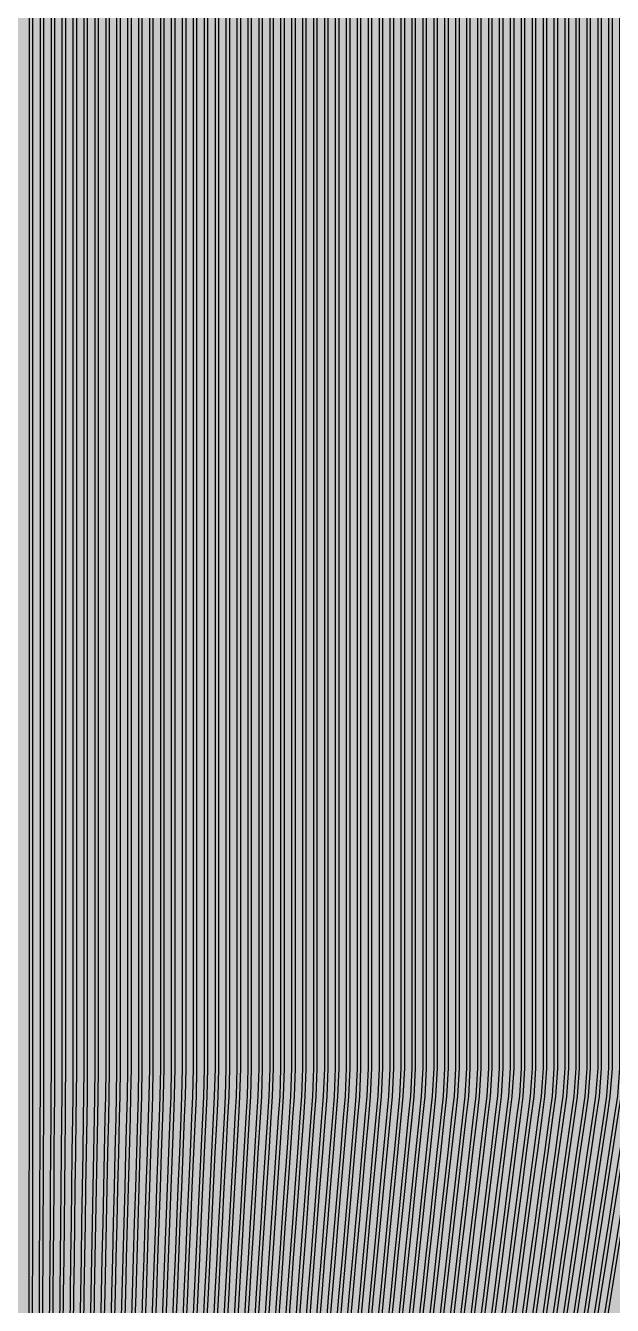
# Model space of a CAD drawing. Header units: metres. Extents: x -7231 to 10969, y -37556 to 1873.
# Drawn here: x 1869 to 2245, y -17775 to -16956 of the extents above; entities that cross this region are included whole.
import ezdxf

# ---------------------------------------------------------------- set-up
doc = ezdxf.new("R2010")
doc.units = ezdxf.units.M
for name, color, linetype in [('Metal1', 4, 'CONTINUOUS'), ('Metal2', 3, 'CONTINUOUS'), ('Polyimide', 7, 'CONTINUOUS')]:
    doc.layers.add(name, color=color, linetype=linetype)

msp = doc.modelspace()

# ---------------------------------------------------------------- hatches: boundary and pattern name
at = {"layer": 'Polyimide'}
msp.add_hatch(color=7, dxfattribs=at).paths.add_polyline_path([(4065.69, -468), (4066.67, -501.99), (4068.51, -535.99), (4071.41, -569.99), (4075.54, -603.99), (4081.04, -637.99), (4088.01, -671.99), (4096.52, -705.98), (4106.62, -739.98), (4118.33, -773.98), (4131.63, -807.98), (4146.49, -841.98), (4162.87, -875.98), (4180.68, -909.97), (4199.83, -943.97), (4220.22, -977.97), (4241.73, -1011.97), (4264.21, -1045.97), (4287.52, -1079.96), (4311.51, -1113.96), (4336.01, -1147.96), (4360.86, -1181.96), (4385.88, -1215.96), (4410.89, -1249.96), (4435.74, -1283.95), (4460.24, -1317.95), (4484.23, -1351.95), (4507.54, -1385.95), (4530.02, -1419.95), (4551.53, -1453.94), (4571.92, -1487.94), (4591.07, -1521.94), (4608.88, -1555.94), (4625.26, -1589.94), (4640.12, -1623.94), (4653.42, -1657.93), (4665.13, -1691.93), (4675.23, -1725.93), (4683.74, -1759.93), (4690.71, -1793.93), (4696.21, -1827.93), (4700.34, -1861.92), (4703.24, -1895.92), (4705.08, -1929.92), (4706.06, -1963.92), (4706.44, -1997.92), (4706.5, -2031.91), (4706.5, -4793.02), (4709.95, -4838.39), (4720.22, -4882.71), (4737.08, -4924.98), (4760.13, -4964.2), (4788.85, -4999.49), (4822.58, -5030.03), (4860.53, -5055.12), (4901.85, -5074.18), (4901.85, -5074.18), (4970.68, -5105.23), (5034.7, -5145.26), (5092.76, -5193.54), (5143.8, -5249.19), (5186.89, -5311.2), (5221.24, -5378.44), (5246.23, -5449.69), (5261.41, -5523.66), (5266.5, -5599), (5261.41, -5674.34), (5246.23, -5748.31), (5221.24, -5819.56), (5186.89, -5886.8), (5143.8, -5948.81), (5092.76, -6004.46), (5034.7, -6052.74), (4970.68, -6092.77), (4901.85, -6123.82), (4860.53, -6142.88), (4822.58, -6167.97), (4788.85, -6198.51), (4760.13, -6233.8), (4737.08, -6273.02), (4720.22, -6315.29), (4709.95, -6359.61), (4706.5, -6404.98), (4706.5, -9221.52), (4709.95, -9266.88), (4720.22, -9311.21), (4737.08, -9353.47), (4760.13, -9392.7), (4788.85, -9427.98), (4822.58, -9458.52), (4860.53, -9483.61), (4901.85, -9502.67), (4970.68, -9533.72), (5034.7, -9573.75), (5092.76, -9622.03), (5143.8, -9677.68), (5186.89, -9739.69), (5221.24, -9806.94), (5246.23, -9878.19), (5261.41, -9952.16), (5266.5, -10027.49), (5261.41, -10102.83), (5246.23, -10176.8), (5221.24, -10248.05), (5186.89, -10315.3), (5143.8, -10377.31), (5092.76, -10432.96), (5034.7, -10481.24), (4970.68, -10521.27), (4901.85, -10552.32), (4860.53, -10571.38), (4822.58, -10596.46), (4788.85, -10627), (4760.13, -10662.29), (4737.08, -10701.52), (4720.22, -10743.78), (4709.95, -10788.1), (4706.5, -10833.47), (4706.5, -13650.01), (4709.95, -13695.38), (4720.22, -13739.7), (4737.08, -13781.96), (4760.13, -13821.19), (4788.85, -13856.48), (4822.58, -13887.02), (4860.53, -13912.11), (4901.85, -13931.17), (4970.68, -13962.22), (5034.7, -14002.25), (5092.76, -14050.53), (5143.8, -14106.18), (5186.89, -14168.19), (5221.24, -14235.43), (5246.23, -14306.68), (5261.41, -14380.65), (5266.5, -14455.99), (5261.41, -14531.33), (5246.23, -14605.29), (5221.24, -14676.55), (5186.89, -14743.79), (5143.8, -14805.8), (5092.76, -14861.45), (5034.7, -14909.73), (4970.68, -14949.76), (4901.85, -14980.81), (4860.53, -14999.87), (4822.58, -15024.96), (4788.85, -15055.5), (4760.13, -15090.79), (4737.08, -15130.01), (4720.22, -15172.27), (4709.95, -15216.6), (4706.5, -15261.97), (4706.5, -15455.99), (4720.95, -15750.04), (4764.14, -16041.26), (4835.68, -16326.84), (4934.86, -16604.04), (5060.74, -16870.18), (5212.09, -17122.7), (5387.47, -17359.17), (5585.18, -17577.31), (5803.32, -17775.02), (6039.79, -17950.4), (6292.31, -18101.75), (6558.45, -18227.63), (6835.65, -18326.81), (7121.23, -18398.34), (7412.45, -18441.54), (7706.5, -18455.99), (9969.01, -18455.99), (10047.42, -18459.84), (10125.08, -18471.36), (10201.23, -18490.44), (10275.15, -18516.89), (10346.12, -18550.45), (10413.46, -18590.81), (10476.52, -18637.58), (10534.69, -18690.3), (10587.41, -18748.47), (10634.18, -18811.53), (10674.54, -18878.87), (10708.11, -18949.84), (10734.56, -19023.76), (10753.63, -19099.92), (10765.15, -19177.58), (10769.01, -19255.99), (10769.01, -20895.8), (10730.24, -20951.41), (10694.6, -21009.08), (10662.21, -21068.63), (10633.17, -21129.89), (10607.55, -21192.66), (10585.45, -21256.74), (10566.93, -21321.96), (10552.05, -21388.09), (10540.84, -21454.95), (10533.35, -21522.33), (10529.6, -21590.02), (10529.6, -21657.81), (10533.35, -21725.5), (10540.84, -21792.87), (10552.05, -21859.73), (10566.93, -21925.87), (10585.45, -21991.08), (10607.55, -22055.17), (10633.17, -22117.94), (10662.21, -22179.19), (10694.6, -22238.74), (10730.24, -22296.41), (10769.01, -22352.03), (10769.01, -32454.24), (10728.74, -32510.49), (10691.72, -32568.92), (10658.05, -32629.35), (10627.85, -32691.58), (10601.2, -32755.42), (10578.21, -32820.67), (10558.93, -32887.1), (10543.44, -32954.52), (10531.77, -33022.71), (10523.97, -33091.44), (10520.07, -33160.51), (10520.07, -33229.69), (10523.97, -33298.75), (10531.77, -33367.49), (10543.44, -33435.67), (10558.93, -33503.09), (10578.21, -33569.53), (10601.2, -33634.77), (10627.85, -33698.61), (10658.05, -33760.85), (10691.72, -33821.28), (10728.74, -33879.71), (10769.01, -33935.96), (10769.01, -36556), (10765.15, -36634.41), (10753.63, -36712.07), (10734.56, -36788.23), (10708.11, -36862.15), (10674.54, -36933.12), (10634.18, -37000.46), (10587.41, -37063.51), (10534.69, -37121.69), (10476.52, -37174.41), (10413.46, -37221.18), (10346.12, -37261.54), (10275.15, -37295.1), (10201.23, -37321.55), (10125.08, -37340.63), (10047.42, -37352.15), (9969.01, -37356), (-6231.01, -37356), (-6309.42, -37352.15), (-6387.08, -37340.63), (-6463.23, -37321.55), (-6537.15, -37295.1), (-6608.12, -37261.54), (-6675.46, -37221.18), (-6738.52, -37174.41), (-6796.69, -37121.69), (-6849.41, -37063.51), (-6896.18, -37000.46), (-6936.54, -36933.12), (-6970.11, -36862.15), (-6996.56, -36788.23), (-7015.63, -36712.07), (-7027.15, -36634.41), (-7031.01, -36556), (-7031.01, -33936), (-6990.74, -33879.75), (-6953.7, -33821.31), (-6920.03, -33760.88), (-6889.82, -33698.64), (-6863.18, -33634.8), (-6840.18, -33569.55), (-6820.9, -33503.11), (-6805.4, -33435.69), (-6793.74, -33367.49), (-6785.94, -33298.75), (-6782.03, -33229.68), (-6782.03, -33160.5), (-6785.94, -33091.43), (-6793.74, -33022.69), (-6805.4, -32954.5), (-6820.9, -32887.07), (-6840.18, -32820.63), (-6863.18, -32755.39), (-6889.82, -32691.54), (-6920.03, -32629.3), (-6953.7, -32568.87), (-6990.74, -32510.43), (-7031.01, -32454.18), (-7031.01, -22364.83), (-6990.74, -22308.58), (-6953.7, -22250.14), (-6920.03, -22189.71), (-6889.82, -22127.47), (-6863.18, -22063.62), (-6840.18, -21998.38), (-6820.9, -21931.94), (-6805.4, -21864.51), (-6793.74, -21796.32), (-6785.94, -21727.58), (-6782.03, -21658.51), (-6782.03, -21589.33), (-6785.94, -21520.26), (-6793.74, -21451.52), (-6805.4, -21383.32), (-6820.9, -21315.9), (-6840.18, -21249.46), (-6863.18, -21184.21), (-6889.82, -21120.37), (-6920.03, -21058.13), (-6953.7, -20997.7), (-6990.74, -20939.26), (-7031.01, -20883.01), (-7031.01, -19255.99), (-7027.15, -19177.58), (-7015.63, -19099.92), (-6996.56, -19023.76), (-6970.11, -18949.84), (-6936.54, -18878.87), (-6896.18, -18811.53), (-6849.41, -18748.47), (-6796.69, -18690.3), (-6738.52, -18637.58), (-6675.46, -18590.81), (-6608.12, -18550.45), (-6537.15, -18516.89), (-6463.23, -18490.44), (-6387.08, -18471.36), (-6309.42, -18459.84), (-6231.01, -18455.99), (-3968.5, -18455.99), (-3674.45, -18441.54), (-3383.23, -18398.34), (-3097.65, -18326.81), (-2820.45, -18227.63), (-2554.31, -18101.75), (-2301.79, -17950.4), (-2065.32, -17775.02), (-1847.18, -17577.31), (-1649.47, -17359.17), (-1474.09, -17122.7), (-1322.74, -16870.18), (-1196.86, -16604.04), (-1097.68, -16326.84), (-1026.14, -16041.26), (-982.95, -15750.04), (-968.5, -15455.99), (-968.5, -15261.97), (-971.95, -15216.6), (-982.22, -15172.27), (-999.08, -15130.01), (-1022.13, -15090.79), (-1050.85, -15055.5), (-1084.58, -15024.96), (-1122.53, -14999.87), (-1163.85, -14980.81), (-1232.68, -14949.76), (-1296.7, -14909.73), (-1354.76, -14861.45), (-1405.8, -14805.8), (-1448.89, -14743.79), (-1483.24, -14676.55), (-1508.23, -14605.29), (-1523.41, -14531.33), (-1528.5, -14455.99), (-1523.41, -14380.65), (-1508.23, -14306.68), (-1483.24, -14235.43), (-1448.89, -14168.19), (-1405.8, -14106.18), (-1354.76, -14050.53), (-1296.7, -14002.25), (-1232.68, -13962.22), (-1163.85, -13931.17), (-1122.53, -13912.11), (-1084.58, -13887.02), (-1050.85, -13856.48), (-1022.13, -13821.19), (-999.08, -13781.96), (-982.22, -13739.7), (-971.95, -13695.38), (-968.5, -13650.01), (-968.5, -12309.64), (-971.95, -12264.27), (-982.22, -12219.94), (-999.08, -12177.68), (-1022.13, -12138.46), (-1050.85, -12103.17), (-1084.58, -12072.63), (-1122.53, -12047.54), (-1163.85, -12028.48), (-1232.68, -11997.43), (-1296.7, -11957.4), (-1354.76, -11909.12), (-1405.8, -11853.47), (-1448.89, -11791.46), (-1483.24, -11724.22), (-1508.23, -11652.96), (-1523.41, -11579), (-1528.5, -11503.66), (-1523.41, -11428.32), (-1508.23, -11354.35), (-1483.24, -11283.1), (-1448.89, -11215.86), (-1405.8, -11153.85), (-1354.76, -11098.2), (-1296.7, -11049.92), (-1232.68, -11009.89), (-1163.85, -10978.84), (-1122.53, -10959.78), (-1084.58, -10934.69), (-1050.85, -10904.15), (-1022.13, -10868.86), (-999.08, -10829.63), (-982.22, -10787.37), (-971.95, -10743.05), (-968.5, -10697.68), (-968.5, -9357.31), (-971.95, -9311.94), (-982.22, -9267.62), (-999.08, -9225.35), (-1022.13, -9186.13), (-1050.85, -9150.84), (-1084.58, -9120.3), (-1122.53, -9095.21), (-1163.85, -9076.15), (-1163.85, -9076.15), (-1232.68, -9045.1), (-1296.7, -9005.07), (-1354.76, -8956.79), (-1405.8, -8901.14), (-1448.89, -8839.13), (-1483.24, -8771.89), (-1508.23, -8700.64), (-1523.41, -8626.67), (-1528.5, -8551.33), (-1523.41, -8475.99), (-1508.23, -8402.02), (-1483.24, -8330.77), (-1448.89, -8263.53), (-1405.8, -8201.52), (-1354.76, -8145.87), (-1296.7, -8097.59), (-1232.68, -8057.56), (-1163.85, -8026.51), (-1163.85, -8026.51), (-1122.53, -8007.45), (-1084.58, -7982.36), (-1050.85, -7951.82), (-1022.13, -7916.53), (-999.08, -7877.31), (-982.22, -7835.04), (-971.95, -7790.72), (-968.5, -7745.35), (-968.5, -6404.98), (-971.95, -6359.61), (-982.22, -6315.29), (-999.08, -6273.02), (-1022.13, -6233.8), (-1050.85, -6198.51), (-1084.58, -6167.97), (-1122.53, -6142.88), (-1163.85, -6123.82), (-1163.85, -6123.82), (-1232.68, -6092.77), (-1296.7, -6052.74), (-1354.76, -6004.46), (-1405.8, -5948.81), (-1448.89, -5886.8), (-1483.24, -5819.56), (-1508.23, -5748.31), (-1523.41, -5674.34), (-1528.5, -5599), (-1523.41, -5523.66), (-1508.23, -5449.69), (-1483.24, -5378.44), (-1448.89, -5311.2), (-1405.8, -5249.19), (-1354.76, -5193.54), (-1296.7, -5145.26), (-1232.68, -5105.23), (-1163.85, -5074.18), (-1163.85, -5074.18), (-1122.53, -5055.12), (-1084.58, -5030.03), (-1050.85, -4999.49), (-1022.13, -4964.2), (-999.08, -4924.98), (-982.22, -4882.71), (-971.95, -4838.39), (-968.5, -4793.02), (-968.5, -2031.91), (-968.44, -1997.92), (-968.06, -1963.92), (-967.05, -1929.92), (-965.18, -1895.92), (-962.22, -1861.92), (-958.01, -1827.93), (-952.41, -1793.93), (-945.31, -1759.93), (-936.64, -1725.93), (-926.35, -1691.93), (-914.43, -1657.93), (-900.88, -1623.94), (-885.74, -1589.94), (-869.05, -1555.94), (-850.91, -1521.94), (-831.4, -1487.94), (-810.63, -1453.94), (-788.72, -1419.95), (-765.82, -1385.95), (-742.07, -1351.95), (-717.63, -1317.95), (-692.67, -1283.95), (-667.36, -1249.96), (-641.88, -1215.96), (-616.39, -1181.96), (-591.08, -1147.96), (-566.12, -1113.96), (-541.68, -1079.96), (-517.93, -1045.97), (-495.03, -1011.97), (-473.12, -977.97), (-452.35, -943.97), (-432.84, -909.97), (-414.7, -875.98), (-398.01, -841.98), (-382.87, -807.98), (-369.32, -773.98), (-357.4, -739.98), (-347.11, -705.98), (-338.44, -671.99), (-331.34, -637.99), (-325.74, -603.99), (-321.53, -569.99), (-318.57, -535.99), (-316.7, -501.99), (-315.69, -468), (-315.31, -434), (-315.25, -400), (-315.25, 401), (-315.25, 451), (-315.25, 1644), (-270.25, 1644), (-270.03, 1637.13), (-269.35, 1630.29), (-268.23, 1623.52), (-266.67, 1616.82), (-264.68, 1610.25), (-262.26, 1603.82), (-259.42, 1597.56), (-256.18, 1591.5), (-252.55, 1585.67), (-248.55, 1580.08), (-244.19, 1574.77), (-239.5, 1569.75), (-234.48, 1565.06), (-229.17, 1560.7), (-223.58, 1556.7), (-217.75, 1553.07), (-211.69, 1549.83), (-205.43, 1546.99), (-199, 1544.57), (-192.43, 1542.58), (-185.73, 1541.02), (-178.96, 1539.9), (-172.12, 1539.22), (-165.25, 1539), (-158.38, 1539.22), (-151.54, 1539.9), (-144.77, 1541.02), (-138.07, 1542.58), (-131.5, 1544.57), (-125.07, 1546.99), (-118.81, 1549.83), (-112.75, 1553.07), (-106.92, 1556.7), (-101.33, 1560.7), (-96.02, 1565.06), (-91, 1569.75), (-86.31, 1574.77), (-81.95, 1580.08), (-77.95, 1585.67), (-74.32, 1591.5), (-71.08, 1597.56), (-68.24, 1603.82), (-65.82, 1610.25), (-63.83, 1616.82), (-62.27, 1623.52), (-61.15, 1630.29), (-60.47, 1637.13), (-60.25, 1644), (1853, 1644), (1853, 1573), (3815.25, 1573), (3815.46, 1579.54), (3816.11, 1586.05), (3817.17, 1592.51), (3818.66, 1598.88), (3820.56, 1605.14), (3822.86, 1611.27), (3825.56, 1617.23), (3828.65, 1623), (3832.1, 1628.56), (3835.91, 1633.88), (3840.07, 1638.93), (3844.54, 1643.71), (3849.32, 1648.18), (3854.37, 1652.34), (3859.69, 1656.15), (3865.25, 1659.6), (3871.02, 1662.69), (3876.98, 1665.39), (3883.11, 1667.69), (3889.37, 1669.59), (3895.74, 1671.08), (3902.2, 1672.14), (3908.71, 1672.79), (3915.25, 1673), (3921.79, 1672.79), (3928.3, 1672.14), (3934.76, 1671.08), (3941.13, 1669.59), (3947.39, 1667.69), (3953.52, 1665.39), (3959.48, 1662.69), (3965.25, 1659.6), (3970.81, 1656.15), (3976.13, 1652.34), (3981.18, 1648.18), (3985.96, 1643.71), (3990.43, 1638.93), (3994.59, 1633.88), (3998.4, 1628.56), (4001.85, 1623), (4004.94, 1617.23), (4007.64, 1611.27), (4009.94, 1605.14), (4011.84, 1598.88), (4013.33, 1592.51), (4014.39, 1586.05), (4015.04, 1579.54), (4015.25, 1573), (4065.25, 1573), (4065.25, 451), (4065.25, 401), (4065.25, -400), (4065.31, -434), (4065.69, -468)])

# ---------------------------------------------------------------- linework, layer by layer
at = {"layer": 'Metal1'}
for points in [[(1871.28, -17789.42), (1871.31, -17766.92), (1871.34, -17744.42), (1871.37, -17721.92), (1871.4, -17699.42), (1871.44, -17676.91), (1871.47, -17654.41), (1871.49, -17640.91), (1871.5, -17622.91), (1871.5, -16631.91), (1873.5, -16631.91), (1873.5, -17622.91), (1873.49, -17640.92), (1873.47, -17654.42), (1873.44, -17676.92), (1873.4, -17699.42), (1873.37, -17721.92), (1873.34, -17744.42), (1873.31, -17766.92), (1873.28, -17789.42)], [(1884.39, -17789.41), (1884.55, -17766.91), (1884.71, -17744.41), (1884.86, -17721.91), (1885.02, -17699.41), (1885.18, -17676.91), (1885.34, -17654.41), (1885.44, -17640.91), (1885.5, -17622.91), (1885.5, -16631.91), (1887.5, -16631.91), (1887.5, -17622.92), (1887.44, -17640.92), (1887.34, -17654.42), (1887.18, -17676.92), (1887.02, -17699.42), (1886.86, -17721.92), (1886.71, -17744.43), (1886.55, -17766.93), (1886.39, -17789.43)], [(1897.5, -17789.41), (1897.78, -17766.91), (1898.07, -17744.41), (1898.36, -17721.9), (1898.64, -17699.4), (1898.93, -17676.9), (1899.21, -17654.4), (1899.39, -17640.91), (1899.5, -17622.91), (1899.5, -16631.91), (1901.5, -16631.91), (1901.5, -17622.92), (1901.39, -17640.92), (1901.21, -17654.43), (1900.93, -17676.93), (1900.64, -17699.43), (1900.36, -17721.93), (1900.07, -17744.43), (1899.78, -17766.93), (1899.5, -17789.43)], [(1910.61, -17789.4), (1911.02, -17766.9), (1911.43, -17744.4), (1911.85, -17721.9), (1912.26, -17699.4), (1912.67, -17676.9), (1913.09, -17654.4), (1913.33, -17640.9), (1913.5, -17622.91), (1913.5, -16631.91), (1915.5, -16631.91), (1915.5, -17622.92), (1915.33, -17640.93), (1915.09, -17654.43), (1914.67, -17676.93), (1914.26, -17699.44), (1913.85, -17721.94), (1913.43, -17744.44), (1913.02, -17766.94), (1912.61, -17789.44)], [(1923.72, -17789.4), (1924.26, -17766.89), (1924.8, -17744.39), (1925.34, -17721.89), (1925.88, -17699.39), (1926.42, -17676.89), (1926.96, -17654.39), (1927.28, -17640.9), (1927.5, -17622.91), (1927.5, -16631.91), (1929.5, -16631.91), (1929.5, -17622.92), (1929.28, -17640.93), (1928.96, -17654.44), (1928.42, -17676.94), (1927.88, -17699.44), (1927.34, -17721.94), (1926.8, -17744.44), (1926.26, -17766.94), (1925.72, -17789.44)], [(1936.83, -17789.39), (1937.5, -17766.89), (1938.16, -17744.39), (1938.83, -17721.89), (1939.5, -17699.39), (1940.17, -17676.89), (1940.83, -17654.39), (1941.23, -17640.89), (1941.5, -17622.9), (1941.5, -16631.91), (1943.5, -16631.91), (1943.5, -17622.92), (1943.23, -17640.94), (1942.83, -17654.45), (1942.16, -17676.95), (1941.5, -17699.45), (1940.83, -17721.95), (1940.16, -17744.45), (1939.49, -17766.95), (1938.83, -17789.45)], [(1949.94, -17789.38), (1950.73, -17766.88), (1951.53, -17744.38), (1952.32, -17721.88), (1953.12, -17699.38), (1953.91, -17676.88), (1954.71, -17654.38), (1955.18, -17640.89), (1955.5, -17622.9), (1955.5, -16631.91), (1957.5, -16631.91), (1957.5, -17622.92), (1957.18, -17640.94), (1956.7, -17654.45), (1955.91, -17676.95), (1955.12, -17699.45), (1954.32, -17721.95), (1953.53, -17744.45), (1952.73, -17766.95), (1951.94, -17789.45)], [(1963.05, -17789.38), (1963.97, -17766.88), (1964.89, -17744.38), (1965.81, -17721.88), (1966.74, -17699.38), (1967.66, -17676.88), (1968.58, -17654.37), (1969.13, -17640.88), (1969.5, -17622.9), (1969.5, -16631.91), (1971.5, -16631.91), (1971.5, -17622.92), (1971.13, -17640.95), (1970.58, -17654.46), (1969.66, -17676.96), (1968.73, -17699.46), (1967.81, -17721.96), (1966.89, -17744.46), (1965.97, -17766.96), (1965.05, -17789.46)], [(1976.16, -17789.37), (1977.21, -17766.87), (1978.26, -17744.37), (1979.31, -17721.87), (1980.35, -17699.37), (1981.4, -17676.87), (1982.45, -17654.37), (1983.08, -17640.88), (1983.5, -17622.89), (1983.5, -16631.91), (1985.5, -16631.91), (1985.5, -17622.92), (1985.08, -17640.95), (1984.45, -17654.46), (1983.4, -17676.96), (1982.35, -17699.46), (1981.3, -17721.96), (1980.25, -17744.46), (1979.21, -17766.97), (1978.16, -17789.47)], [(1989.27, -17789.37), (1990.45, -17766.87), (1991.62, -17744.37), (1992.8, -17721.87), (1993.97, -17699.36), (1995.15, -17676.86), (1996.33, -17654.36), (1997.03, -17640.88), (1997.5, -17622.89), (1997.5, -16631.91), (1999.5, -16631.91), (1999.5, -17622.92), (1999.03, -17640.95), (1998.32, -17654.47), (1997.15, -17676.97), (1995.97, -17699.47), (1994.79, -17721.97), (1993.62, -17744.47), (1992.44, -17766.97), (1991.27, -17789.47)], [(2002.38, -17789.36), (2003.68, -17766.86), (2004.99, -17744.36), (2006.29, -17721.86), (2007.59, -17699.36), (2008.9, -17676.86), (2010.2, -17654.36), (2010.98, -17640.87), (2011.5, -17622.88), (2011.5, -16631.91), (2013.5, -16631.91), (2013.5, -17622.91), (2012.98, -17640.96), (2012.2, -17654.47), (2010.89, -17676.97), (2009.59, -17699.47), (2008.29, -17721.98), (2006.98, -17744.48), (2005.68, -17766.98), (2004.38, -17789.48)], [(2015.49, -17789.36), (2016.92, -17766.86), (2018.35, -17744.35), (2019.78, -17721.85), (2021.21, -17699.35), (2022.64, -17676.85), (2024.07, -17654.35), (2024.93, -17640.87), (2025.5, -17622.88), (2025.5, -16631.91), (2027.5, -16631.91), (2027.5, -17622.91), (2026.93, -17640.96), (2026.07, -17654.48), (2024.64, -17676.98), (2023.21, -17699.48), (2021.78, -17721.98), (2020.35, -17744.48), (2018.92, -17766.98), (2017.49, -17789.48)], [(2028.6, -17789.35), (2030.16, -17766.85), (2031.72, -17744.35), (2033.27, -17721.85), (2034.83, -17699.35), (2036.39, -17676.85), (2037.95, -17654.35), (2038.88, -17640.86), (2039.5, -17622.88), (2039.5, -16631.91), (2041.5, -16631.91), (2041.5, -17622.91), (2040.88, -17640.97), (2039.94, -17654.48), (2038.38, -17676.99), (2036.83, -17699.49), (2035.27, -17721.99), (2033.71, -17744.49), (2032.15, -17766.99), (2030.6, -17789.49)], [(2041.71, -17789.34), (2043.4, -17766.84), (2045.08, -17744.34), (2046.76, -17721.84), (2048.45, -17699.34), (2050.13, -17676.84), (2051.82, -17654.34), (2052.83, -17640.86), (2053.5, -17622.87), (2053.5, -16631.91), (2055.5, -16631.91), (2055.5, -17622.91), (2054.82, -17640.97), (2053.81, -17654.49), (2052.13, -17676.99), (2050.44, -17699.49), (2048.76, -17721.99), (2047.07, -17744.49), (2045.39, -17766.99), (2043.71, -17789.49)], [(2054.82, -17789.34), (2056.63, -17766.84), (2058.45, -17744.34), (2060.26, -17721.84), (2062.07, -17699.34), (2063.88, -17676.84), (2065.69, -17654.34), (2066.78, -17640.85), (2067.5, -17622.87), (2067.5, -16631.91), (2069.5, -16631.91), (2069.5, -17622.91), (2068.77, -17640.98), (2067.69, -17654.5), (2065.87, -17677), (2064.06, -17699.5), (2062.25, -17722), (2060.44, -17744.5), (2058.63, -17767), (2056.82, -17789.5)], [(2067.93, -17789.33), (2069.87, -17766.83), (2071.81, -17744.33), (2073.75, -17721.83), (2075.69, -17699.33), (2077.63, -17676.83), (2079.56, -17654.33), (2080.73, -17640.85), (2081.5, -17622.86), (2081.5, -16631.91), (2083.5, -16631.91), (2083.5, -17622.9), (2082.72, -17640.98), (2081.56, -17654.5), (2079.62, -17677), (2077.68, -17699.5), (2075.74, -17722), (2073.8, -17744.5), (2071.86, -17767), (2069.92, -17789.51)], [(2081.04, -17789.33), (2083.11, -17766.83), (2085.17, -17744.33), (2087.24, -17721.83), (2089.31, -17699.33), (2091.37, -17676.82), (2093.44, -17654.32), (2094.68, -17640.85), (2095.5, -17622.85), (2095.5, -16631.91), (2097.5, -16631.91), (2097.5, -17622.9), (2096.67, -17640.98), (2095.43, -17654.51), (2093.36, -17677.01), (2091.3, -17699.51), (2089.23, -17722.01), (2087.17, -17744.51), (2085.1, -17767.01), (2083.03, -17789.51)], [(2094.15, -17789.32), (2096.35, -17766.82), (2098.54, -17744.32), (2100.73, -17721.82), (2102.93, -17699.32), (2105.12, -17676.82), (2107.31, -17654.32), (2108.63, -17640.84), (2109.5, -17622.85), (2109.5, -16631.91), (2111.5, -16631.91), (2111.5, -17622.9), (2110.62, -17640.99), (2109.3, -17654.51), (2107.11, -17677.01), (2104.92, -17699.51), (2102.72, -17722.01), (2100.53, -17744.52), (2098.34, -17767.02), (2096.14, -17789.52)], [(2107.26, -17789.32), (2109.58, -17766.82), (2111.9, -17744.32), (2114.22, -17721.81), (2116.54, -17699.31), (2118.86, -17676.81), (2121.19, -17654.31), (2122.57, -17640.84), (2123.5, -17622.84), (2123.5, -16631.91), (2125.5, -16631.91), (2125.5, -17622.89), (2124.57, -17640.99), (2123.17, -17654.52), (2120.85, -17677.02), (2118.53, -17699.52), (2116.21, -17722.02), (2113.89, -17744.52), (2111.57, -17767.02), (2109.25, -17789.52)], [(2120.37, -17789.31), (2122.82, -17766.81), (2125.27, -17744.31), (2127.72, -17721.81), (2130.16, -17699.31), (2132.61, -17676.81), (2135.06, -17654.31), (2136.52, -17640.83), (2137.5, -17622.83), (2137.5, -16631.91), (2139.5, -16631.91), (2139.5, -17622.89), (2138.52, -17641), (2137.05, -17654.52), (2134.6, -17677.02), (2132.15, -17699.52), (2129.7, -17722.03), (2127.26, -17744.53), (2124.81, -17767.03), (2122.36, -17789.53)], [(2133.49, -17789.31), (2136.06, -17766.81), (2138.63, -17744.3), (2141.21, -17721.8), (2143.78, -17699.3), (2146.36, -17676.8), (2148.93, -17654.3), (2150.47, -17640.83), (2151.5, -17622.83), (2151.5, -16631.91), (2153.5, -16631.91), (2153.5, -17622.88), (2152.47, -17641), (2150.92, -17654.53), (2148.34, -17677.03), (2145.77, -17699.53), (2143.2, -17722.03), (2140.62, -17744.53), (2138.05, -17767.03), (2135.47, -17789.53)], [(2146.6, -17789.3), (2149.3, -17766.8), (2152, -17744.3), (2154.7, -17721.8), (2157.4, -17699.3), (2160.1, -17676.8), (2162.81, -17654.3), (2164.42, -17640.83), (2165.5, -17622.82), (2165.5, -16631.91), (2167.5, -16631.91), (2167.5, -17622.88), (2166.42, -17641), (2164.79, -17654.53), (2162.09, -17677.04), (2159.39, -17699.54), (2156.69, -17722.04), (2153.99, -17744.54), (2151.28, -17767.04), (2148.58, -17789.54)], [(2159.71, -17789.29), (2162.54, -17766.79), (2165.36, -17744.29), (2168.19, -17721.79), (2171.02, -17699.29), (2173.85, -17676.79), (2176.68, -17654.29), (2178.37, -17640.82), (2179.5, -17622.81), (2179.5, -16631.91), (2181.5, -16631.91), (2181.5, -17622.87), (2180.36, -17641.01), (2178.66, -17654.54), (2175.83, -17677.04), (2173.01, -17699.54), (2170.18, -17722.04), (2167.35, -17744.54), (2164.52, -17767.04), (2161.69, -17789.54)], [(2172.82, -17789.29), (2175.77, -17766.79), (2178.73, -17744.29), (2181.69, -17721.79), (2184.64, -17699.29), (2187.6, -17676.79), (2190.55, -17654.29), (2192.32, -17640.82), (2193.5, -17622.8), (2193.5, -16631.91), (2195.5, -16631.91), (2195.5, -17622.87), (2194.31, -17641.01), (2192.54, -17654.55), (2189.58, -17677.05), (2186.62, -17699.55), (2183.67, -17722.05), (2180.71, -17744.55), (2177.76, -17767.05), (2174.8, -17789.55)], [(2185.93, -17789.28), (2189.01, -17766.78), (2192.09, -17744.28), (2195.18, -17721.78), (2198.26, -17699.28), (2201.34, -17676.78), (2204.43, -17654.28), (2206.27, -17640.81), (2207.5, -17622.8), (2207.5, -16631.91), (2209.5, -16631.91), (2209.5, -17622.86), (2208.26, -17641.02), (2206.41, -17654.55), (2203.32, -17677.05), (2200.24, -17699.55), (2197.16, -17722.05), (2194.08, -17744.55), (2190.99, -17767.05), (2187.91, -17789.56)], [(2199.04, -17789.28), (2202.25, -17766.78), (2205.46, -17744.28), (2208.67, -17721.78), (2211.88, -17699.28), (2215.09, -17676.77), (2218.3, -17654.27), (2220.22, -17640.81), (2221.5, -17622.79), (2221.5, -16631.91), (2223.5, -16631.91), (2223.5, -17622.86), (2222.21, -17641.02), (2220.28, -17654.56), (2217.07, -17677.06), (2213.86, -17699.56), (2210.65, -17722.06), (2207.44, -17744.56), (2204.23, -17767.06), (2201.02, -17789.56)], [(2212.15, -17789.27), (2215.49, -17766.77), (2218.82, -17744.27), (2222.16, -17721.77), (2225.5, -17699.27), (2228.84, -17676.77), (2232.17, -17654.27), (2234.17, -17640.8), (2235.5, -17622.78), (2235.5, -16631.91), (2237.5, -16631.91), (2237.5, -17622.85), (2236.16, -17641.03), (2234.15, -17654.56), (2230.81, -17677.06), (2227.48, -17699.56), (2224.14, -17722.06), (2220.8, -17744.56), (2217.47, -17767.07), (2214.13, -17789.57)], [(2225.26, -17789.27), (2228.73, -17766.77), (2232.19, -17744.27), (2235.65, -17721.77), (2239.12, -17699.26), (2242.58, -17676.76), (2246.05, -17654.26), (2248.12, -17640.8), (2249.5, -17622.77), (2249.5, -16631.91), (2251.5, -16631.91), (2251.5, -17622.85), (2250.11, -17641.03), (2248.02, -17654.57), (2244.56, -17677.07), (2241.1, -17699.57), (2237.63, -17722.07), (2234.17, -17744.57), (2230.7, -17767.07), (2227.24, -17789.57)], [(2238.37, -17789.26), (2241.96, -17766.76), (2245.56, -17744.26), (2249.15, -17721.76), (2252.74, -17699.26), (2256.33, -17676.76), (2259.92, -17654.26), (2262.07, -17640.8), (2263.5, -17622.76), (2263.5, -16631.91), (2265.5, -16631.91), (2265.5, -17622.84), (2264.06, -17641.03), (2261.9, -17654.57), (2258.3, -17677.07), (2254.71, -17699.57), (2251.12, -17722.08), (2247.53, -17744.58), (2243.94, -17767.08), (2240.35, -17789.58)]]:
    msp.add_lwpolyline(points, dxfattribs=at)
at = {"layer": 'Metal2'}
for points in [[(1877.83, -17789.42), (1877.93, -17766.91), (1878.02, -17744.41), (1878.12, -17721.91), (1878.21, -17699.41), (1878.31, -17676.91), (1878.4, -17654.41), (1878.46, -17640.91), (1878.5, -17622.91), (1878.5, -16631.91), (1880.5, -16631.91), (1880.5, -17622.92), (1880.46, -17640.92), (1880.4, -17654.42), (1880.31, -17676.92), (1880.21, -17699.42), (1880.12, -17721.92), (1880.02, -17744.42), (1879.93, -17766.92), (1879.83, -17789.42)], [(1890.94, -17789.41), (1891.17, -17766.91), (1891.39, -17744.41), (1891.61, -17721.91), (1891.83, -17699.41), (1892.06, -17676.91), (1892.28, -17654.41), (1892.41, -17640.91), (1892.5, -17622.91), (1892.5, -16631.91), (1894.5, -16631.91), (1894.5, -17622.92), (1894.41, -17640.92), (1894.28, -17654.43), (1894.05, -17676.93), (1893.83, -17699.43), (1893.61, -17721.93), (1893.39, -17744.43), (1893.17, -17766.93), (1892.94, -17789.43)], [(1904.05, -17789.4), (1904.4, -17766.9), (1904.75, -17744.4), (1905.1, -17721.9), (1905.45, -17699.4), (1905.8, -17676.9), (1906.15, -17654.4), (1906.36, -17640.9), (1906.5, -17622.91), (1906.5, -16631.91), (1908.5, -16631.91), (1908.5, -17622.92), (1908.36, -17640.93), (1908.15, -17654.43), (1907.8, -17676.93), (1907.45, -17699.43), (1907.1, -17721.93), (1906.75, -17744.43), (1906.4, -17766.93), (1906.05, -17789.43)], [(1917.16, -17789.4), (1917.64, -17766.9), (1918.12, -17744.4), (1918.59, -17721.9), (1919.07, -17699.4), (1919.55, -17676.89), (1920.02, -17654.39), (1920.31, -17640.9), (1920.5, -17622.91), (1920.5, -16631.91), (1922.5, -16631.91), (1922.5, -17622.92), (1922.31, -17640.93), (1922.02, -17654.44), (1921.55, -17676.94), (1921.07, -17699.44), (1920.59, -17721.94), (1920.12, -17744.44), (1919.64, -17766.94), (1919.16, -17789.44)], [(1930.27, -17789.39), (1930.88, -17766.89), (1931.48, -17744.39), (1932.08, -17721.89), (1932.69, -17699.39), (1933.29, -17676.89), (1933.9, -17654.39), (1934.26, -17640.89), (1934.5, -17622.9), (1934.5, -16631.91), (1936.5, -16631.91), (1936.5, -17622.92), (1936.26, -17640.94), (1935.9, -17654.44), (1935.29, -17676.94), (1934.69, -17699.44), (1934.08, -17721.94), (1933.48, -17744.44), (1932.88, -17766.95), (1932.27, -17789.45)], [(1943.38, -17789.39), (1944.11, -17766.89), (1944.85, -17744.39), (1945.58, -17721.88), (1946.31, -17699.38), (1947.04, -17676.88), (1947.77, -17654.38), (1948.21, -17640.89), (1948.5, -17622.9), (1948.5, -16631.91), (1950.5, -16631.91), (1950.5, -17622.92), (1950.21, -17640.94), (1949.77, -17654.45), (1949.04, -17676.95), (1948.31, -17699.45), (1947.58, -17721.95), (1946.84, -17744.45), (1946.11, -17766.95), (1945.38, -17789.45)], [(1956.49, -17789.38), (1957.35, -17766.88), (1958.21, -17744.38), (1959.07, -17721.88), (1959.93, -17699.38), (1960.78, -17676.88), (1961.64, -17654.38), (1962.16, -17640.89), (1962.5, -17622.9), (1962.5, -16631.91), (1964.5, -16631.91), (1964.5, -17622.92), (1964.16, -17640.94), (1963.64, -17654.45), (1962.78, -17676.95), (1961.92, -17699.45), (1961.07, -17721.96), (1960.21, -17744.46), (1959.35, -17766.96), (1958.49, -17789.46)], [(1969.6, -17789.38), (1970.59, -17766.88), (1971.57, -17744.37), (1972.56, -17721.87), (1973.55, -17699.37), (1974.53, -17676.87), (1975.52, -17654.37), (1976.11, -17640.88), (1976.5, -17622.89), (1976.5, -16631.91), (1978.5, -16631.91), (1978.5, -17622.92), (1978.11, -17640.95), (1977.51, -17654.46), (1976.53, -17676.96), (1975.54, -17699.46), (1974.56, -17721.96), (1973.57, -17744.46), (1972.59, -17766.96), (1971.6, -17789.46)], [(1982.71, -17789.37), (1983.83, -17766.87), (1984.94, -17744.37), (1986.05, -17721.87), (1987.16, -17699.37), (1988.28, -17676.87), (1989.39, -17654.37), (1990.06, -17640.88), (1990.5, -17622.89), (1990.5, -16631.91), (1992.5, -16631.91), (1992.5, -17622.92), (1992.05, -17640.95), (1991.39, -17654.46), (1990.27, -17676.97), (1989.16, -17699.47), (1988.05, -17721.97), (1986.94, -17744.47), (1985.82, -17766.97), (1984.71, -17789.47)], [(1995.82, -17789.36), (1997.06, -17766.86), (1998.3, -17744.36), (1999.54, -17721.86), (2000.78, -17699.36), (2002.02, -17676.86), (2003.26, -17654.36), (2004, -17640.87), (2004.5, -17622.89), (2004.5, -16631.91), (2006.5, -16631.91), (2006.5, -17622.91), (2006, -17640.96), (2005.26, -17654.47), (2004.02, -17676.97), (2002.78, -17699.47), (2001.54, -17721.97), (2000.3, -17744.47), (1999.06, -17766.97), (1997.82, -17789.47)], [(2008.94, -17789.36), (2010.3, -17766.86), (2011.67, -17744.36), (2013.04, -17721.86), (2014.4, -17699.36), (2015.77, -17676.86), (2017.14, -17654.35), (2017.95, -17640.87), (2018.5, -17622.88), (2018.5, -16631.91), (2020.5, -16631.91), (2020.5, -17622.91), (2019.95, -17640.96), (2019.13, -17654.48), (2017.76, -17676.98), (2016.4, -17699.48), (2015.03, -17721.98), (2013.66, -17744.48), (2012.3, -17766.98), (2010.93, -17789.48)], [(2022.05, -17789.35), (2023.54, -17766.85), (2025.03, -17744.35), (2026.53, -17721.85), (2028.02, -17699.35), (2029.51, -17676.85), (2031.01, -17654.35), (2031.9, -17640.87), (2032.5, -17622.88), (2032.5, -16631.91), (2034.5, -16631.91), (2034.5, -17622.91), (2033.9, -17640.96), (2033, -17654.48), (2031.51, -17676.98), (2030.02, -17699.48), (2028.52, -17721.98), (2027.03, -17744.48), (2025.54, -17766.99), (2024.04, -17789.49)], [(2035.16, -17789.35), (2036.78, -17766.85), (2038.4, -17744.35), (2040.02, -17721.85), (2041.64, -17699.34), (2043.26, -17676.84), (2044.88, -17654.34), (2045.85, -17640.86), (2046.5, -17622.87), (2046.5, -16631.91), (2048.5, -16631.91), (2048.5, -17622.91), (2047.85, -17640.97), (2046.88, -17654.49), (2045.26, -17676.99), (2043.63, -17699.49), (2042.01, -17721.99), (2040.39, -17744.49), (2038.77, -17766.99), (2037.15, -17789.49)], [(2048.27, -17789.34), (2050.01, -17766.84), (2051.76, -17744.34), (2053.51, -17721.84), (2055.26, -17699.34), (2057.01, -17676.84), (2058.75, -17654.34), (2059.8, -17640.86), (2060.5, -17622.87), (2060.5, -16631.91), (2062.5, -16631.91), (2062.5, -17622.91), (2061.8, -17640.97), (2060.75, -17654.49), (2059, -17676.99), (2057.25, -17699.49), (2055.5, -17721.99), (2053.76, -17744.5), (2052.01, -17767), (2050.26, -17789.5)], [(2061.38, -17789.34), (2063.25, -17766.84), (2065.13, -17744.34), (2067, -17721.83), (2068.88, -17699.33), (2070.75, -17676.83), (2072.63, -17654.33), (2073.75, -17640.85), (2074.5, -17622.86), (2074.5, -16631.91), (2076.5, -16631.91), (2076.5, -17622.9), (2075.75, -17640.98), (2074.62, -17654.5), (2072.75, -17677), (2070.87, -17699.5), (2069, -17722), (2067.12, -17744.5), (2065.25, -17767), (2063.37, -17789.5)], [(2074.49, -17789.33), (2076.49, -17766.83), (2078.49, -17744.33), (2080.49, -17721.83), (2082.5, -17699.33), (2084.5, -17676.83), (2086.5, -17654.33), (2087.7, -17640.85), (2088.5, -17622.86), (2088.5, -16631.91), (2090.5, -16631.91), (2090.5, -17622.9), (2089.7, -17640.98), (2088.49, -17654.5), (2086.49, -17677), (2084.49, -17699.51), (2082.49, -17722.01), (2080.48, -17744.51), (2078.48, -17767.01), (2076.48, -17789.51)], [(2087.6, -17789.33), (2089.73, -17766.82), (2091.86, -17744.32), (2093.99, -17721.82), (2096.12, -17699.32), (2098.25, -17676.82), (2100.37, -17654.32), (2101.65, -17640.84), (2102.5, -17622.85), (2102.5, -16631.91), (2104.5, -16631.91), (2104.5, -17622.9), (2103.65, -17640.99), (2102.37, -17654.51), (2100.24, -17677.01), (2098.11, -17699.51), (2095.98, -17722.01), (2093.85, -17744.51), (2091.72, -17767.01), (2089.59, -17789.51)], [(2100.71, -17789.32), (2102.97, -17766.82), (2105.22, -17744.32), (2107.48, -17721.82), (2109.74, -17699.32), (2111.99, -17676.82), (2114.25, -17654.32), (2115.6, -17640.84), (2116.5, -17622.84), (2116.5, -16631.91), (2118.5, -16631.91), (2118.5, -17622.89), (2117.59, -17640.99), (2116.24, -17654.52), (2113.98, -17677.02), (2111.73, -17699.52), (2109.47, -17722.02), (2107.21, -17744.52), (2104.96, -17767.02), (2102.7, -17789.52)], [(2113.82, -17789.31), (2116.2, -17766.81), (2118.59, -17744.31), (2120.97, -17721.81), (2123.35, -17699.31), (2125.74, -17676.81), (2128.12, -17654.31), (2129.55, -17640.84), (2130.5, -17622.84), (2130.5, -16631.91), (2132.5, -16631.91), (2132.5, -17622.89), (2131.54, -17640.99), (2130.11, -17654.52), (2127.73, -17677.02), (2125.34, -17699.52), (2122.96, -17722.02), (2120.58, -17744.52), (2118.19, -17767.02), (2115.81, -17789.52)], [(2126.93, -17789.31), (2129.44, -17766.81), (2131.95, -17744.31), (2134.46, -17721.81), (2136.97, -17699.31), (2139.48, -17676.81), (2142, -17654.3), (2143.5, -17640.83), (2144.5, -17622.83), (2144.5, -16631.91), (2146.5, -16631.91), (2146.5, -17622.89), (2145.49, -17641), (2143.98, -17654.53), (2141.47, -17677.03), (2138.96, -17699.53), (2136.45, -17722.03), (2133.94, -17744.53), (2131.43, -17767.03), (2128.92, -17789.53)], [(2140.04, -17789.3), (2142.68, -17766.8), (2145.32, -17744.3), (2147.95, -17721.8), (2150.59, -17699.3), (2153.23, -17676.8), (2155.87, -17654.3), (2157.45, -17640.83), (2158.5, -17622.82), (2158.5, -16631.91), (2160.5, -16631.91), (2160.5, -17622.88), (2159.44, -17641), (2157.86, -17654.53), (2155.22, -17677.03), (2152.58, -17699.53), (2149.94, -17722.03), (2147.3, -17744.53), (2144.67, -17767.04), (2142.03, -17789.54)], [(2153.15, -17789.3), (2155.92, -17766.8), (2158.68, -17744.3), (2161.45, -17721.8), (2164.21, -17699.29), (2166.98, -17676.79), (2169.74, -17654.29), (2171.4, -17640.82), (2172.5, -17622.82), (2172.5, -16631.91), (2174.5, -16631.91), (2174.5, -17622.88), (2173.39, -17641.01), (2171.73, -17654.54), (2168.96, -17677.04), (2166.2, -17699.54), (2163.43, -17722.04), (2160.67, -17744.54), (2157.9, -17767.04), (2155.14, -17789.54)], [(2166.26, -17789.29), (2169.15, -17766.79), (2172.05, -17744.29), (2174.94, -17721.79), (2177.83, -17699.29), (2180.72, -17676.79), (2183.62, -17654.29), (2185.35, -17640.82), (2186.5, -17622.81), (2186.5, -16631.91), (2188.5, -16631.91), (2188.5, -17622.87), (2187.34, -17641.01), (2185.6, -17654.54), (2182.71, -17677.04), (2179.82, -17699.54), (2176.92, -17722.04), (2174.03, -17744.55), (2171.14, -17767.05), (2168.25, -17789.55)], [(2179.37, -17789.29), (2182.39, -17766.79), (2185.41, -17744.29), (2188.43, -17721.78), (2191.45, -17699.28), (2194.47, -17676.78), (2197.49, -17654.28), (2199.3, -17640.82), (2200.5, -17622.8), (2200.5, -16631.91), (2202.5, -16631.91), (2202.5, -17622.87), (2201.29, -17641.01), (2199.47, -17654.55), (2196.45, -17677.05), (2193.43, -17699.55), (2190.41, -17722.05), (2187.39, -17744.55), (2184.37, -17767.05), (2181.36, -17789.55)], [(2192.48, -17789.28), (2195.63, -17766.78), (2198.78, -17744.28), (2201.92, -17721.78), (2205.07, -17699.28), (2208.22, -17676.78), (2211.36, -17654.28), (2213.25, -17640.81), (2214.5, -17622.79), (2214.5, -16631.91), (2216.5, -16631.91), (2216.5, -17622.86), (2215.24, -17641.02), (2213.34, -17654.55), (2210.2, -17677.05), (2207.05, -17699.56), (2203.9, -17722.06), (2200.76, -17744.56), (2197.61, -17767.06), (2194.46, -17789.56)], [(2205.59, -17789.28), (2208.87, -17766.77), (2212.14, -17744.27), (2215.42, -17721.77), (2218.69, -17699.27), (2221.96, -17676.77), (2225.24, -17654.27), (2227.2, -17640.81), (2228.5, -17622.78), (2228.5, -16631.91), (2230.5, -16631.91), (2230.5, -17622.86), (2229.19, -17641.02), (2227.22, -17654.56), (2223.94, -17677.06), (2220.67, -17699.56), (2217.4, -17722.06), (2214.12, -17744.56), (2210.85, -17767.06), (2207.57, -17789.56)], [(2218.71, -17789.27), (2222.11, -17766.77), (2225.51, -17744.27), (2228.91, -17721.77), (2232.31, -17699.27), (2235.71, -17676.77), (2239.11, -17654.27), (2241.15, -17640.8), (2242.5, -17622.77), (2242.5, -16631.91), (2244.5, -16631.91), (2244.5, -17622.85), (2243.13, -17641.03), (2241.09, -17654.56), (2237.69, -17677.07), (2234.29, -17699.57), (2230.89, -17722.07), (2227.48, -17744.57), (2224.08, -17767.07), (2220.68, -17789.57)], [(2231.82, -17789.26), (2235.34, -17766.76), (2238.87, -17744.26), (2242.4, -17721.76), (2245.93, -17699.26), (2249.46, -17676.76), (2252.98, -17654.26), (2255.09, -17640.8), (2256.5, -17622.77), (2256.5, -16631.91), (2258.5, -16631.91), (2258.5, -17622.84), (2257.08, -17641.03), (2254.96, -17654.57), (2251.43, -17677.07), (2247.9, -17699.57), (2244.38, -17722.07), (2240.85, -17744.57), (2237.32, -17767.07), (2233.79, -17789.57)]]:
    msp.add_lwpolyline(points, dxfattribs=at)

doc.saveas('drawing.dxf')
